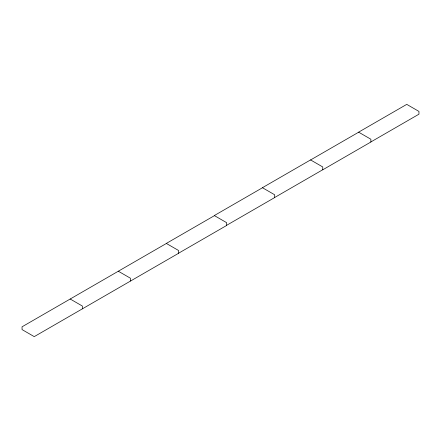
<?xml version="1.0" encoding="UTF-8"?>
<svg xmlns="http://www.w3.org/2000/svg" width="441" height="441" viewBox="0 0 441 441"><rect width="100%" height="100%" fill="white"/><g stroke="black" fill="none" stroke-linecap="round" stroke-linejoin="round"><path stroke-width="0.66" d="M262.412 187.712L310.552 159.918L322.751 166.963L322.751 169.741L274.611 197.535M358.61 132.162L406.751 104.368L418.95 111.413L418.95 114.191L370.809 141.985M214.343 215.539L262.483 187.745L274.682 194.784L274.682 197.568L226.542 225.362M310.541 159.989L358.682 132.195L370.881 139.24L370.881 142.019L322.74 169.813M166.318 243.432L214.458 215.638L226.657 222.683L226.657 225.461L178.517 253.255M118.26 271.187L130.459 278.232L130.459 281.011M70.191 299.015L82.39 306.054L82.39 308.838M166.389 243.465L22.05 326.809L22.05 329.587L34.249 336.632L178.588 253.288L178.588 250.505L166.389 243.465"/></g></svg>
